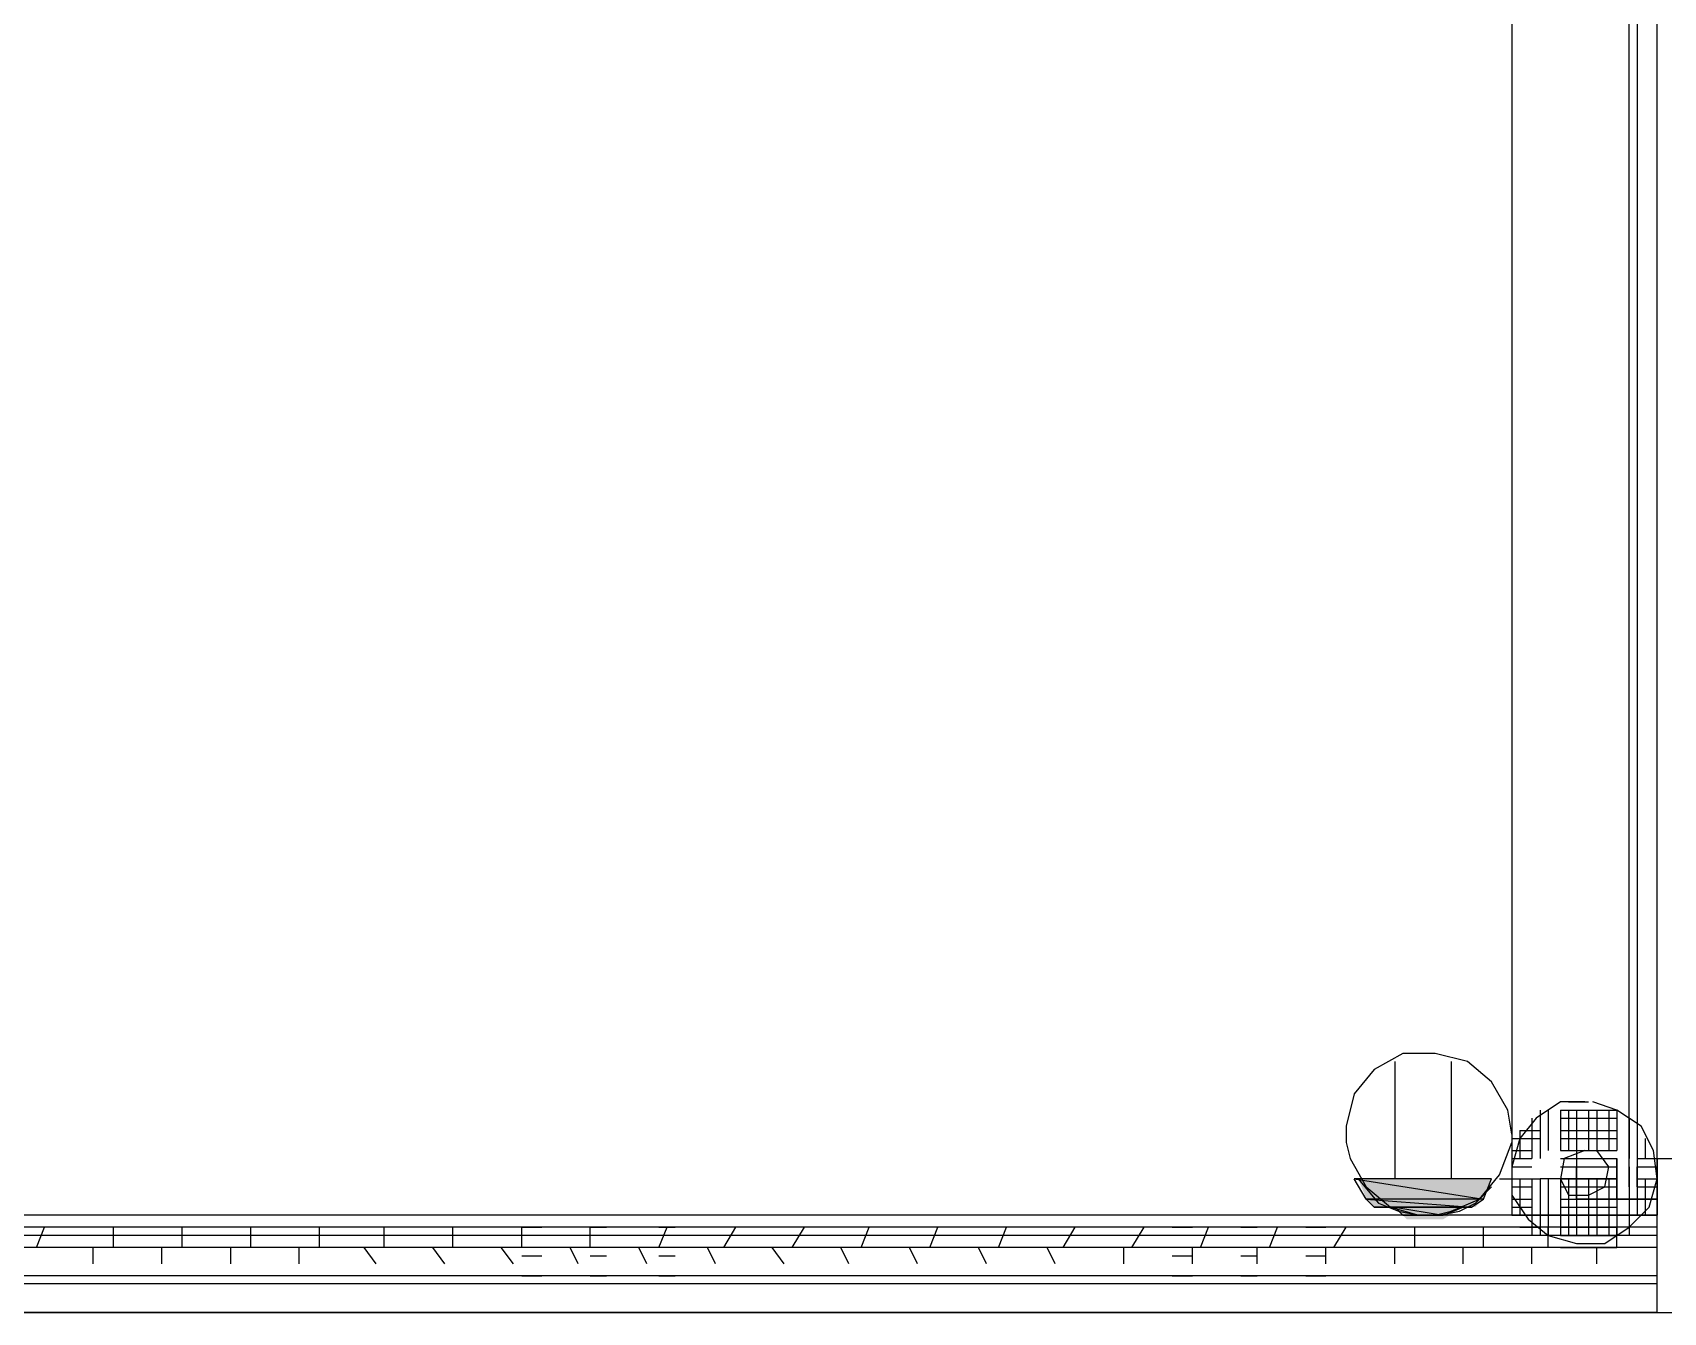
# Model space of a CAD drawing. Header units: millimetres. Extents: x 5 to 415, y 48 to 251.
# Drawn here: x 281.53 to 288.65, y 106.61 to 112.19 of the extents above; entities that cross this region are included whole.
import ezdxf

# ---------------------------------------------------------------- set-up
doc = ezdxf.new("R2010")
doc.units = ezdxf.units.MM
doc.layers.add('H', color=7, linetype='Continuous')
doc.layers.add('P', color=7, linetype='Continuous')

msp = doc.modelspace()

# ---------------------------------------------------------------- hatches: boundary and pattern name
at = {"layer": 'H', "linetype": 'Continuous'}
for points in [[(287.355, 107.103), (287.32, 107.192), (287.902, 107.192), (287.867, 107.103), (287.355, 107.103)], [(287.39, 107.068), (287.355, 107.103), (287.867, 107.103), (287.831, 107.068), (287.39, 107.068)], [(287.532, 107.015), (287.479, 107.068), (287.778, 107.068), (287.69, 107.015), (287.532, 107.015)]]:
    msp.add_hatch(color=256, dxfattribs=at).paths.add_polyline_path(points)

# ---------------------------------------------------------------- linework, layer by layer
at = {"layer": 'P'}
for points in [[(287.99, 114.653), (287.99, 107.033)], [(288.625, 107.033), (288.625, 114.653)], [(288.502, 107.192), (288.502, 114.441)], [(288.537, 114.441), (288.537, 107.192)], [(287.514, 107.738), (287.39, 107.668)], [(287.514, 107.738), (287.39, 107.668)], [(287.479, 107.703), (287.479, 107.192)], [(287.584, 107.738), (287.514, 107.738)], [(287.584, 107.738), (287.514, 107.738)], [(287.655, 107.738), (287.584, 107.738)], [(287.655, 107.738), (287.584, 107.738)], [(287.796, 107.703), (287.655, 107.738)], [(287.796, 107.703), (287.655, 107.738)], [(287.726, 107.703), (287.726, 107.192)], [(287.902, 107.615), (287.796, 107.703)], [(287.902, 107.615), (287.796, 107.703)], [(287.39, 107.668), (287.302, 107.562)], [(287.39, 107.668), (287.302, 107.562)], [(287.973, 107.491), (287.902, 107.615)], [(287.973, 107.491), (287.902, 107.615)], [(287.302, 107.562), (287.267, 107.421)], [(287.302, 107.562), (287.267, 107.421)], [(287.99, 107.386), (287.973, 107.491)], [(287.99, 107.386), (287.973, 107.491)], [(288.202, 107.527), (288.096, 107.456)], [(288.114, 107.491), (288.114, 107.403)], [(288.114, 107.491), (288.114, 107.403)], [(288.149, 107.491), (288.149, 107.403)], [(288.149, 107.491), (288.149, 107.403)], [(288.149, 107.491), (288.149, 107.403)], [(288.149, 107.491), (288.149, 107.403)], [(288.308, 107.527), (288.202, 107.527)], [(288.202, 107.491), (288.272, 107.491)], [(288.202, 107.491), (288.272, 107.491)], [(288.202, 107.491), (288.272, 107.491)], [(288.202, 107.491), (288.272, 107.491)], [(288.202, 107.491), (288.202, 107.403)], [(288.202, 107.491), (288.202, 107.403)], [(288.202, 107.491), (288.202, 107.403)], [(288.202, 107.491), (288.202, 107.403)], [(288.237, 107.527), (288.325, 107.527)], [(288.237, 107.491), (288.237, 107.403)], [(288.237, 107.491), (288.237, 107.403)], [(288.237, 107.491), (288.237, 107.403)], [(288.237, 107.491), (288.237, 107.403)], [(288.272, 107.491), (288.361, 107.491)], [(288.272, 107.491), (288.361, 107.491)], [(288.272, 107.491), (288.361, 107.491)], [(288.272, 107.491), (288.361, 107.491)], [(288.272, 107.491), (288.272, 107.403)], [(288.272, 107.491), (288.272, 107.403)], [(288.272, 107.491), (288.272, 107.403)], [(288.272, 107.491), (288.272, 107.403)], [(288.325, 107.491), (288.325, 107.403)], [(288.325, 107.491), (288.325, 107.403)], [(288.325, 107.491), (288.325, 107.403)], [(288.325, 107.491), (288.325, 107.403)], [(288.449, 107.491), (288.343, 107.527)], [(288.361, 107.491), (288.449, 107.491)], [(288.361, 107.491), (288.449, 107.491)], [(288.361, 107.491), (288.361, 107.403)], [(288.361, 107.491), (288.361, 107.403)], [(288.361, 107.491), (288.361, 107.403)], [(288.361, 107.491), (288.361, 107.403)], [(288.413, 107.491), (288.413, 107.403)], [(288.413, 107.491), (288.413, 107.403)], [(288.413, 107.491), (288.413, 107.403)], [(288.413, 107.491), (288.413, 107.403)], [(288.449, 107.491), (288.449, 107.403)], [(288.449, 107.491), (288.449, 107.403)], [(288.449, 107.491), (288.449, 107.403)], [(288.555, 107.421), (288.449, 107.491)], [(287.267, 107.421), (287.267, 107.35)], [(287.267, 107.421), (287.267, 107.35)], [(288.096, 107.456), (288.025, 107.368)], [(288.025, 107.403), (288.114, 107.403)], [(288.025, 107.403), (288.114, 107.403)], [(288.025, 107.403), (288.114, 107.403)], [(288.025, 107.403), (288.025, 107.315)], [(288.025, 107.403), (288.025, 107.315)], [(288.025, 107.403), (288.025, 107.315)], [(288.078, 107.456), (288.078, 107.368)], [(288.078, 107.456), (288.078, 107.368)], [(288.078, 107.456), (288.078, 107.368)], [(288.078, 107.403), (288.078, 107.315)], [(288.114, 107.456), (288.114, 107.368)], [(288.114, 107.403), (288.114, 107.315)], [(288.114, 107.403), (288.114, 107.315)], [(288.149, 107.403), (288.149, 107.315)], [(288.149, 107.403), (288.149, 107.315)], [(288.149, 107.403), (288.149, 107.315)], [(288.149, 107.403), (288.149, 107.315)], [(288.202, 107.456), (288.272, 107.456)], [(288.202, 107.456), (288.272, 107.456)], [(288.202, 107.456), (288.272, 107.456)], [(288.202, 107.456), (288.272, 107.456)], [(288.202, 107.403), (288.272, 107.403)], [(288.202, 107.403), (288.272, 107.403)], [(288.202, 107.403), (288.272, 107.403)], [(288.202, 107.403), (288.272, 107.403)], [(288.202, 107.403), (288.202, 107.315)], [(288.202, 107.403), (288.202, 107.315)], [(288.202, 107.403), (288.202, 107.315)], [(288.202, 107.403), (288.202, 107.315)], [(288.237, 107.403), (288.237, 107.315)], [(288.237, 107.403), (288.237, 107.315)], [(288.237, 107.403), (288.237, 107.315)], [(288.237, 107.403), (288.237, 107.315)], [(288.272, 107.456), (288.361, 107.456)], [(288.272, 107.456), (288.361, 107.456)], [(288.272, 107.456), (288.361, 107.456)], [(288.272, 107.456), (288.361, 107.456)], [(288.272, 107.403), (288.361, 107.403)], [(288.272, 107.403), (288.361, 107.403)], [(288.272, 107.403), (288.361, 107.403)], [(288.272, 107.403), (288.361, 107.403)], [(288.272, 107.403), (288.272, 107.315)], [(288.272, 107.403), (288.272, 107.315)], [(288.272, 107.403), (288.272, 107.315)], [(288.272, 107.403), (288.272, 107.315)], [(288.325, 107.403), (288.325, 107.315)], [(288.325, 107.403), (288.325, 107.315)], [(288.325, 107.403), (288.325, 107.315)], [(288.325, 107.403), (288.325, 107.315)], [(288.361, 107.456), (288.449, 107.456)], [(288.361, 107.456), (288.449, 107.456)], [(288.361, 107.456), (288.449, 107.456)], [(288.361, 107.456), (288.449, 107.456)], [(288.361, 107.403), (288.449, 107.403)], [(288.361, 107.403), (288.449, 107.403)], [(288.361, 107.403), (288.449, 107.403)], [(288.361, 107.403), (288.449, 107.403)], [(288.361, 107.403), (288.361, 107.315)], [(288.361, 107.403), (288.361, 107.315)], [(288.361, 107.403), (288.361, 107.315)], [(288.361, 107.403), (288.361, 107.315)], [(288.413, 107.403), (288.413, 107.315)], [(288.413, 107.403), (288.413, 107.315)], [(288.413, 107.403), (288.413, 107.315)], [(288.413, 107.403), (288.413, 107.315)], [(288.449, 107.403), (288.449, 107.315)], [(288.449, 107.403), (288.449, 107.315)], [(288.449, 107.403), (288.449, 107.315)], [(288.502, 107.456), (288.502, 107.368)], [(288.502, 107.456), (288.502, 107.368)], [(288.502, 107.456), (288.502, 107.368)], [(288.502, 107.456), (288.502, 107.368)], [(288.537, 107.456), (288.537, 107.368)], [(288.537, 107.403), (288.537, 107.315)], [(288.537, 107.403), (288.537, 107.315)], [(288.537, 107.403), (288.537, 107.315)], [(288.608, 107.315), (288.555, 107.421)], [(287.267, 107.35), (287.285, 107.28)], [(287.267, 107.35), (287.285, 107.28)], [(287.937, 107.209), (287.99, 107.35)], [(287.937, 107.209), (287.99, 107.35)], [(287.99, 107.368), (288.078, 107.368)], [(287.99, 107.368), (288.078, 107.368)], [(287.99, 107.368), (287.99, 107.28)], [(288.025, 107.368), (287.99, 107.244)], [(288.025, 107.368), (288.114, 107.368)], [(288.025, 107.368), (288.114, 107.368)], [(288.025, 107.368), (288.025, 107.28)], [(288.078, 107.368), (288.078, 107.28)], [(288.078, 107.368), (288.078, 107.28)], [(288.078, 107.368), (288.078, 107.28)], [(288.114, 107.368), (288.114, 107.28)], [(288.202, 107.368), (288.272, 107.368)], [(288.202, 107.368), (288.272, 107.368)], [(288.202, 107.368), (288.272, 107.368)], [(288.202, 107.368), (288.272, 107.368)], [(288.272, 107.368), (288.272, 107.033)], [(288.272, 107.368), (288.361, 107.368)], [(288.272, 107.368), (288.361, 107.368)], [(288.272, 107.368), (288.361, 107.368)], [(288.272, 107.368), (288.361, 107.368)], [(288.361, 107.368), (288.449, 107.368)], [(288.361, 107.368), (288.449, 107.368)], [(288.361, 107.368), (288.449, 107.368)], [(288.361, 107.368), (288.449, 107.368)], [(288.502, 107.368), (288.502, 107.28)], [(288.502, 107.368), (288.502, 107.28)], [(288.502, 107.368), (288.502, 107.28)], [(288.502, 107.368), (288.502, 107.28)], [(288.537, 107.368), (288.537, 107.28)], [(288.572, 107.368), (288.572, 107.28)], [(288.572, 107.368), (288.572, 107.28)], [(287.285, 107.28), (287.355, 107.156)], [(287.285, 107.28), (287.355, 107.156)], [(287.99, 107.315), (288.078, 107.315)], [(287.99, 107.315), (288.078, 107.315)], [(287.99, 107.315), (288.078, 107.315)], [(287.99, 107.315), (288.078, 107.315)], [(287.99, 107.28), (288.078, 107.28)], [(287.99, 107.28), (288.078, 107.28)], [(287.99, 107.28), (288.078, 107.28)], [(288.202, 107.315), (288.272, 107.315)], [(288.202, 107.315), (288.272, 107.315)], [(288.202, 107.315), (288.272, 107.315)], [(288.202, 107.315), (288.272, 107.315)], [(288.219, 107.28), (288.202, 107.192)], [(288.202, 107.28), (288.272, 107.28)], [(288.202, 107.28), (288.272, 107.28)], [(288.202, 107.28), (288.272, 107.28)], [(288.308, 107.315), (288.219, 107.28)], [(288.272, 107.315), (288.361, 107.315)], [(288.272, 107.315), (288.361, 107.315)], [(288.272, 107.315), (288.361, 107.315)], [(288.272, 107.315), (288.361, 107.315)], [(288.272, 107.28), (288.361, 107.28)], [(288.272, 107.28), (288.361, 107.28)], [(288.272, 107.28), (288.361, 107.28)], [(288.413, 107.244), (288.361, 107.315)], [(288.361, 107.315), (288.449, 107.315)], [(288.361, 107.315), (288.449, 107.315)], [(288.361, 107.315), (288.449, 107.315)], [(288.361, 107.315), (288.449, 107.315)], [(288.361, 107.28), (288.449, 107.28)], [(288.361, 107.28), (288.449, 107.28)], [(288.361, 107.28), (288.449, 107.28)], [(288.449, 107.103), (288.449, 107.28)], [(288.449, 107.28), (288.449, 107.103)], [(288.537, 107.28), (288.625, 107.28)], [(288.537, 107.28), (288.625, 107.28)], [(288.537, 107.28), (288.625, 107.28)], [(288.625, 107.192), (288.608, 107.315)], [(288.625, 107.28), (288.625, 107.033)], [(288.625, 107.28), (288.872, 107.28)], [(288.625, 107.28), (288.625, 107.103)], [(288.625, 107.103), (288.625, 107.28)], [(287.902, 107.192), (287.302, 107.192)], [(287.302, 107.192), (287.867, 107.103)], [(287.302, 107.192), (287.867, 107.103)], [(287.355, 107.103), (287.302, 107.192)], [(287.902, 107.192), (287.302, 107.192)], [(287.32, 107.192), (287.408, 107.086)], [(287.849, 107.103), (287.937, 107.209)], [(287.849, 107.103), (287.937, 107.209)], [(287.867, 107.103), (287.902, 107.192)], [(287.937, 107.192), (288.025, 107.192)], [(287.937, 107.192), (288.025, 107.192)], [(287.937, 107.192), (288.025, 107.192)], [(287.937, 107.192), (288.025, 107.192)], [(287.99, 107.244), (288.078, 107.244)], [(287.99, 107.244), (288.078, 107.244)], [(287.99, 107.244), (288.078, 107.244)], [(287.99, 107.244), (288.078, 107.244)], [(287.99, 107.244), (287.99, 107.121)], [(287.99, 107.192), (287.99, 107.103)], [(287.99, 107.192), (287.99, 107.103)], [(287.99, 107.192), (287.99, 107.103)], [(288.025, 107.192), (288.114, 107.192)], [(288.025, 107.192), (288.114, 107.192)], [(288.025, 107.192), (288.114, 107.192)], [(288.025, 107.192), (288.114, 107.192)], [(288.025, 107.192), (288.025, 107.103)], [(288.025, 107.192), (288.025, 107.103)], [(288.025, 107.192), (288.025, 107.103)], [(288.025, 107.192), (288.025, 107.103)], [(288.078, 107.192), (288.078, 107.103)], [(288.078, 107.192), (288.078, 107.103)], [(288.078, 107.192), (288.078, 107.103)], [(288.078, 107.192), (288.078, 107.103)], [(288.449, 107.192), (288.114, 107.192)], [(288.114, 107.192), (288.114, 107.103)], [(288.114, 107.192), (288.114, 107.103)], [(288.114, 107.192), (288.114, 107.103)], [(288.149, 107.192), (288.149, 107.103)], [(288.149, 107.192), (288.149, 107.103)], [(288.149, 107.192), (288.149, 107.103)], [(288.149, 107.192), (288.149, 107.103)], [(288.202, 107.244), (288.272, 107.244)], [(288.202, 107.244), (288.272, 107.244)], [(288.202, 107.244), (288.272, 107.244)], [(288.202, 107.244), (288.272, 107.244)], [(288.202, 107.192), (288.237, 107.121)], [(288.202, 107.192), (288.272, 107.192)], [(288.202, 107.192), (288.272, 107.192)], [(288.202, 107.192), (288.272, 107.192)], [(288.202, 107.192), (288.272, 107.192)], [(288.202, 107.192), (288.202, 107.103)], [(288.202, 107.192), (288.202, 107.103)], [(288.202, 107.192), (288.202, 107.103)], [(288.202, 107.192), (288.202, 107.103)], [(288.237, 107.192), (288.237, 107.103)], [(288.237, 107.192), (288.237, 107.103)], [(288.237, 107.192), (288.237, 107.103)], [(288.237, 107.192), (288.237, 107.103)], [(288.272, 107.244), (288.361, 107.244)], [(288.272, 107.244), (288.361, 107.244)], [(288.272, 107.244), (288.361, 107.244)], [(288.272, 107.244), (288.361, 107.244)], [(288.272, 107.103), (288.272, 107.244)], [(288.272, 107.244), (288.449, 107.244)], [(288.272, 107.192), (288.361, 107.192)], [(288.272, 107.192), (288.361, 107.192)], [(288.272, 107.192), (288.361, 107.192)], [(288.272, 107.192), (288.361, 107.192)], [(288.272, 107.192), (288.272, 107.103)], [(288.272, 107.192), (288.272, 107.103)], [(288.272, 107.192), (288.272, 107.103)], [(288.272, 107.192), (288.272, 107.103)], [(288.325, 107.192), (288.325, 107.103)], [(288.325, 107.192), (288.325, 107.103)], [(288.325, 107.192), (288.325, 107.103)], [(288.325, 107.192), (288.325, 107.103)], [(288.361, 107.244), (288.449, 107.244)], [(288.361, 107.244), (288.449, 107.244)], [(288.361, 107.244), (288.449, 107.244)], [(288.361, 107.244), (288.449, 107.244)], [(288.361, 107.192), (288.449, 107.192)], [(288.361, 107.192), (288.449, 107.192)], [(288.361, 107.192), (288.449, 107.192)], [(288.361, 107.192), (288.449, 107.192)], [(288.361, 107.192), (288.361, 107.103)], [(288.361, 107.192), (288.361, 107.103)], [(288.361, 107.192), (288.361, 107.103)], [(288.361, 107.192), (288.361, 107.103)], [(288.396, 107.156), (288.413, 107.244)], [(288.413, 107.192), (288.413, 107.103)], [(288.413, 107.192), (288.413, 107.103)], [(288.413, 107.192), (288.413, 107.103)], [(288.413, 107.192), (288.413, 107.103)], [(288.449, 107.103), (288.449, 107.244)], [(288.449, 107.244), (288.449, 107.103)], [(288.449, 107.103), (288.449, 107.244)], [(288.449, 107.192), (288.449, 107.103)], [(288.449, 107.192), (288.449, 107.103)], [(288.449, 107.192), (288.449, 107.103)], [(288.502, 107.156), (288.502, 107.244)], [(288.502, 107.244), (288.502, 107.156)], [(288.502, 107.192), (288.502, 107.103)], [(288.502, 107.192), (288.502, 107.103)], [(288.502, 107.192), (288.502, 107.103)], [(288.502, 107.192), (288.502, 107.103)], [(288.537, 107.244), (288.625, 107.244)], [(288.537, 107.244), (288.625, 107.244)], [(288.537, 107.244), (288.625, 107.244)], [(288.537, 107.244), (288.625, 107.244)], [(288.537, 107.244), (288.625, 107.244)], [(288.537, 107.244), (288.537, 107.156)], [(288.537, 107.156), (288.537, 107.244)], [(288.537, 107.192), (288.625, 107.192)], [(288.537, 107.192), (288.625, 107.192)], [(288.537, 107.192), (288.625, 107.192)], [(288.537, 107.192), (288.625, 107.192)], [(288.537, 107.192), (288.537, 107.103)], [(288.537, 107.192), (288.537, 107.103)], [(288.537, 107.192), (288.537, 107.103)], [(288.537, 107.192), (288.537, 107.103)], [(288.572, 107.192), (288.572, 107.103)], [(288.572, 107.192), (288.572, 107.103)], [(288.572, 107.192), (288.572, 107.103)], [(288.572, 107.192), (288.572, 107.103)], [(288.59, 107.068), (288.625, 107.192)], [(288.625, 107.103), (288.625, 107.244)], [(288.625, 107.244), (288.625, 107.103)], [(288.625, 107.244), (288.625, 107.103)], [(288.625, 107.192), (288.625, 107.103)], [(287.355, 107.156), (287.461, 107.068)], [(287.355, 107.156), (287.461, 107.068)], [(287.831, 107.086), (287.902, 107.156)], [(287.99, 107.156), (288.078, 107.156)], [(287.99, 107.156), (288.078, 107.156)], [(287.99, 107.156), (288.078, 107.156)], [(287.99, 107.156), (288.078, 107.156)], [(287.99, 107.121), (288.061, 107.015)], [(288.202, 107.156), (288.272, 107.156)], [(288.202, 107.156), (288.272, 107.156)], [(288.202, 107.156), (288.272, 107.156)], [(288.202, 107.156), (288.272, 107.156)], [(288.237, 107.121), (288.325, 107.121)], [(288.272, 107.156), (288.361, 107.156)], [(288.272, 107.156), (288.361, 107.156)], [(288.272, 107.156), (288.361, 107.156)], [(288.272, 107.156), (288.361, 107.156)], [(288.325, 107.121), (288.396, 107.156)], [(288.361, 107.156), (288.449, 107.156)], [(288.361, 107.156), (288.449, 107.156)], [(288.361, 107.156), (288.449, 107.156)], [(288.361, 107.156), (288.449, 107.156)], [(288.537, 107.156), (288.625, 107.156)], [(288.537, 107.156), (288.625, 107.156)], [(288.537, 107.156), (288.625, 107.156)], [(288.537, 107.156), (288.625, 107.156)], [(287.867, 107.103), (287.355, 107.103)], [(287.867, 107.103), (287.355, 107.103)], [(287.355, 107.103), (287.814, 107.068)], [(287.355, 107.103), (287.814, 107.068)], [(287.39, 107.068), (287.355, 107.103)], [(287.814, 107.068), (287.39, 107.068)], [(287.814, 107.068), (287.39, 107.068)], [(287.39, 107.068), (287.778, 107.068)], [(287.39, 107.068), (287.778, 107.068)], [(287.479, 107.068), (287.39, 107.068)], [(287.408, 107.086), (287.496, 107.05)], [(287.461, 107.068), (287.584, 107.033)], [(287.461, 107.068), (287.584, 107.033)], [(287.778, 107.068), (287.479, 107.068)], [(287.778, 107.068), (287.479, 107.068)], [(287.479, 107.068), (287.69, 107.033)], [(287.479, 107.068), (287.69, 107.033)], [(287.514, 107.033), (287.479, 107.068)], [(287.496, 107.05), (287.584, 107.033)], [(287.655, 107.033), (287.726, 107.05)], [(287.655, 107.033), (287.726, 107.05)], [(287.673, 107.033), (287.761, 107.05)], [(287.69, 107.033), (287.778, 107.068)], [(287.726, 107.05), (287.849, 107.103)], [(287.726, 107.05), (287.849, 107.103)], [(287.761, 107.05), (287.831, 107.086)], [(287.778, 107.068), (287.814, 107.068)], [(287.814, 107.068), (287.867, 107.103)], [(287.99, 107.103), (288.078, 107.103)], [(287.99, 107.103), (288.078, 107.103)], [(287.99, 107.103), (288.078, 107.103)], [(287.99, 107.103), (288.078, 107.103)], [(287.99, 107.103), (287.99, 107.033)], [(287.99, 107.068), (288.078, 107.068)], [(287.99, 107.068), (288.078, 107.068)], [(287.99, 107.068), (288.078, 107.068)], [(287.99, 107.068), (288.078, 107.068)], [(288.025, 107.103), (288.025, 107.033)], [(288.025, 107.103), (288.025, 107.033)], [(288.025, 107.103), (288.025, 107.033)], [(288.025, 107.103), (288.025, 107.033)], [(288.078, 107.103), (288.078, 107.033)], [(288.078, 107.103), (288.078, 107.033)], [(288.078, 107.103), (288.078, 107.033)], [(288.078, 107.103), (288.078, 107.033)], [(288.114, 107.103), (288.114, 107.033)], [(288.114, 107.103), (288.114, 107.033)], [(288.114, 107.103), (288.114, 107.033)], [(288.149, 107.103), (288.149, 107.033)], [(288.149, 107.103), (288.149, 107.033)], [(288.149, 107.103), (288.149, 107.033)], [(288.149, 107.103), (288.149, 107.033)], [(288.202, 107.103), (288.272, 107.103)], [(288.202, 107.103), (288.272, 107.103)], [(288.202, 107.103), (288.272, 107.103)], [(288.202, 107.103), (288.272, 107.103)], [(288.202, 107.103), (288.202, 107.033)], [(288.202, 107.103), (288.202, 107.033)], [(288.202, 107.103), (288.202, 107.033)], [(288.202, 107.103), (288.202, 107.033)], [(288.202, 107.068), (288.272, 107.068)], [(288.202, 107.068), (288.272, 107.068)], [(288.202, 107.068), (288.272, 107.068)], [(288.202, 107.068), (288.272, 107.068)], [(288.237, 107.103), (288.237, 107.033)], [(288.237, 107.103), (288.237, 107.033)], [(288.237, 107.103), (288.237, 107.033)], [(288.237, 107.103), (288.237, 107.033)], [(288.272, 107.103), (288.361, 107.103)], [(288.272, 107.103), (288.361, 107.103)], [(288.272, 107.103), (288.361, 107.103)], [(288.272, 107.103), (288.361, 107.103)], [(288.272, 107.103), (288.272, 107.033)], [(288.272, 107.103), (288.272, 107.033)], [(288.272, 107.103), (288.272, 107.033)], [(288.272, 107.103), (288.272, 107.033)], [(288.449, 107.103), (288.272, 107.103)], [(288.272, 107.068), (288.361, 107.068)], [(288.272, 107.068), (288.361, 107.068)], [(288.272, 107.068), (288.361, 107.068)], [(288.272, 107.068), (288.361, 107.068)], [(288.325, 107.103), (288.325, 107.033)], [(288.325, 107.103), (288.325, 107.033)], [(288.325, 107.103), (288.325, 107.033)], [(288.325, 107.103), (288.325, 107.033)], [(288.361, 107.103), (288.449, 107.103)], [(288.361, 107.103), (288.449, 107.103)], [(288.361, 107.103), (288.449, 107.103)], [(288.361, 107.103), (288.449, 107.103)], [(288.361, 107.103), (288.361, 107.033)], [(288.361, 107.103), (288.361, 107.033)], [(288.361, 107.103), (288.361, 107.033)], [(288.361, 107.103), (288.361, 107.033)], [(288.361, 107.068), (288.449, 107.068)], [(288.361, 107.068), (288.449, 107.068)], [(288.361, 107.068), (288.449, 107.068)], [(288.361, 107.068), (288.449, 107.068)], [(288.413, 107.103), (288.413, 107.033)], [(288.413, 107.103), (288.413, 107.033)], [(288.413, 107.103), (288.413, 107.033)], [(288.413, 107.103), (288.413, 107.033)], [(288.449, 107.103), (288.449, 107.033)], [(288.449, 107.103), (288.449, 107.033)], [(288.449, 107.103), (288.449, 107.033)], [(288.625, 107.103), (288.449, 107.103)], [(288.449, 107.103), (288.625, 107.103)], [(288.625, 107.103), (288.449, 107.103)], [(288.502, 107.103), (288.502, 107.033)], [(288.502, 107.103), (288.502, 107.033)], [(288.502, 107.103), (288.502, 107.033)], [(288.502, 107.103), (288.502, 107.033)], [(288.502, 106.98), (288.59, 107.068)], [(288.537, 107.103), (288.625, 107.103)], [(288.537, 107.103), (288.625, 107.103)], [(288.537, 107.103), (288.537, 107.033)], [(288.537, 107.103), (288.537, 107.033)], [(288.537, 107.103), (288.537, 107.033)], [(288.537, 107.103), (288.537, 107.033)], [(288.572, 107.103), (288.572, 107.033)], [(288.572, 107.103), (288.572, 107.033)], [(288.625, 107.033), (265.765, 107.033)], [(288.625, 106.98), (265.765, 106.98)], [(288.625, 106.98), (265.765, 106.98)], [(281.552, 106.892), (281.587, 106.98)], [(281.887, 106.892), (281.887, 106.98)], [(282.187, 106.892), (282.187, 106.98)], [(282.487, 106.892), (282.487, 106.98)], [(282.787, 106.892), (282.787, 106.98)], [(283.069, 106.892), (283.069, 106.98)], [(283.369, 106.892), (283.369, 106.98)], [(283.669, 106.98), (283.757, 106.98)], [(283.669, 106.892), (283.669, 106.98)], [(283.968, 106.98), (284.039, 106.98)], [(283.968, 106.892), (283.968, 106.98)], [(284.268, 106.98), (284.339, 106.98)], [(284.268, 106.892), (284.304, 106.98)], [(284.551, 106.892), (284.603, 106.98)], [(284.85, 106.892), (284.903, 106.98)], [(285.15, 106.892), (285.186, 106.98)], [(285.45, 106.892), (285.485, 106.98)], [(285.75, 106.892), (285.785, 106.98)], [(286.032, 106.892), (286.085, 106.98)], [(286.332, 106.892), (286.385, 106.98)], [(286.508, 106.98), (286.597, 106.98)], [(286.632, 106.892), (286.667, 106.98)], [(286.808, 106.98), (286.879, 106.98)], [(286.932, 106.892), (286.967, 106.98)], [(287.091, 106.98), (287.179, 106.98)], [(287.214, 106.892), (287.267, 106.98)], [(287.69, 107.033), (287.514, 107.033)], [(287.69, 107.033), (287.514, 107.033)], [(287.514, 107.033), (287.655, 107.033)], [(287.514, 107.033), (287.655, 107.033)], [(287.567, 107.033), (287.514, 107.033)], [(287.655, 107.033), (287.567, 107.033)], [(287.567, 106.892), (287.567, 106.98)], [(287.584, 107.033), (287.655, 107.033)], [(287.584, 107.033), (287.655, 107.033)], [(287.584, 107.033), (287.673, 107.033)], [(287.655, 107.033), (287.69, 107.033)], [(287.867, 106.892), (287.867, 106.98)], [(287.99, 107.033), (288.078, 107.033)], [(287.99, 107.033), (288.625, 107.033)], [(288.025, 107.033), (288.114, 107.033)], [(288.025, 107.033), (288.114, 107.033)], [(288.025, 107.033), (288.114, 107.033)], [(288.025, 106.98), (288.114, 106.98)], [(288.025, 106.98), (288.114, 106.98)], [(288.061, 107.015), (288.149, 106.945)], [(288.078, 107.033), (288.078, 106.945)], [(288.078, 107.033), (288.078, 106.945)], [(288.078, 107.033), (288.078, 106.945)], [(288.114, 107.033), (288.114, 106.945)], [(288.114, 107.033), (288.114, 106.945)], [(288.114, 107.033), (288.114, 106.945)], [(288.149, 107.033), (288.149, 106.945)], [(288.149, 107.033), (288.149, 106.945)], [(288.149, 107.033), (288.149, 106.945)], [(288.149, 107.033), (288.149, 106.945)], [(288.149, 106.892), (288.149, 106.98)], [(288.202, 107.033), (288.272, 107.033)], [(288.202, 107.033), (288.272, 107.033)], [(288.202, 107.033), (288.272, 107.033)], [(288.202, 107.033), (288.272, 107.033)], [(288.202, 107.033), (288.202, 106.945)], [(288.202, 107.033), (288.202, 106.945)], [(288.202, 107.033), (288.202, 106.945)], [(288.202, 107.033), (288.202, 106.945)], [(288.202, 106.98), (288.272, 106.98)], [(288.202, 106.98), (288.272, 106.98)], [(288.202, 106.98), (288.272, 106.98)], [(288.202, 106.98), (288.272, 106.98)], [(288.237, 107.033), (288.237, 106.945)], [(288.237, 107.033), (288.237, 106.945)], [(288.237, 107.033), (288.237, 106.945)], [(288.237, 107.033), (288.237, 106.945)], [(288.272, 107.033), (288.361, 107.033)], [(288.272, 107.033), (288.361, 107.033)], [(288.272, 107.033), (288.361, 107.033)], [(288.272, 107.033), (288.361, 107.033)], [(288.272, 107.033), (288.272, 106.945)], [(288.272, 107.033), (288.272, 106.945)], [(288.272, 107.033), (288.272, 106.945)], [(288.272, 107.033), (288.272, 106.945)], [(288.272, 106.98), (288.361, 106.98)], [(288.272, 106.98), (288.361, 106.98)], [(288.272, 106.98), (288.361, 106.98)], [(288.272, 106.98), (288.361, 106.98)], [(288.325, 107.033), (288.325, 106.945)], [(288.325, 107.033), (288.325, 106.945)], [(288.325, 107.033), (288.325, 106.945)], [(288.325, 107.033), (288.325, 106.945)], [(288.361, 107.033), (288.449, 107.033)], [(288.361, 107.033), (288.449, 107.033)], [(288.361, 107.033), (288.449, 107.033)], [(288.361, 107.033), (288.449, 107.033)], [(288.361, 107.033), (288.361, 106.945)], [(288.361, 107.033), (288.361, 106.945)], [(288.361, 107.033), (288.361, 106.945)], [(288.361, 107.033), (288.361, 106.945)], [(288.361, 106.98), (288.449, 106.98)], [(288.361, 106.98), (288.449, 106.98)], [(288.361, 106.98), (288.449, 106.98)], [(288.361, 106.98), (288.449, 106.98)], [(288.396, 106.909), (288.502, 106.98)], [(288.413, 107.033), (288.413, 106.945)], [(288.413, 107.033), (288.413, 106.945)], [(288.413, 107.033), (288.413, 106.945)], [(288.413, 107.033), (288.413, 106.945)], [(288.449, 107.033), (288.449, 106.945)], [(288.449, 107.033), (288.449, 106.945)], [(288.449, 107.033), (288.449, 106.945)], [(288.449, 106.892), (288.449, 106.98)], [(288.502, 107.033), (288.502, 106.945)], [(288.502, 107.033), (288.502, 106.945)], [(288.502, 107.033), (288.502, 106.945)], [(288.502, 107.033), (288.502, 106.945)], [(288.625, 106.609), (288.625, 107.033)], [(288.625, 106.945), (265.765, 106.945)], [(288.149, 106.945), (288.272, 106.909)], [(288.202, 106.945), (288.272, 106.945)], [(288.202, 106.945), (288.272, 106.945)], [(288.202, 106.945), (288.272, 106.945)], [(288.272, 106.945), (288.361, 106.945)], [(288.272, 106.945), (288.361, 106.945)], [(288.272, 106.945), (288.361, 106.945)], [(288.272, 106.909), (288.396, 106.909)], [(288.361, 106.945), (288.449, 106.945)], [(288.361, 106.945), (288.449, 106.945)], [(288.361, 106.945), (288.449, 106.945)], [(288.625, 106.892), (265.765, 106.892)], [(281.799, 106.821), (281.799, 106.892)], [(282.099, 106.821), (282.099, 106.892)], [(282.399, 106.821), (282.399, 106.892)], [(282.698, 106.821), (282.698, 106.892)], [(283.034, 106.821), (282.981, 106.892)], [(283.333, 106.821), (283.281, 106.892)], [(283.633, 106.821), (283.58, 106.892)], [(283.669, 106.856), (283.757, 106.856)], [(283.916, 106.821), (283.88, 106.892)], [(283.968, 106.856), (284.039, 106.856)], [(284.215, 106.821), (284.18, 106.892)], [(284.268, 106.856), (284.339, 106.856)], [(284.515, 106.821), (284.48, 106.892)], [(284.815, 106.821), (284.762, 106.892)], [(285.097, 106.821), (285.062, 106.892)], [(285.397, 106.821), (285.362, 106.892)], [(285.697, 106.821), (285.662, 106.892)], [(285.997, 106.821), (285.962, 106.892)], [(286.297, 106.821), (286.297, 106.892)], [(286.508, 106.856), (286.597, 106.856)], [(286.597, 106.821), (286.597, 106.892)], [(286.808, 106.856), (286.879, 106.856)], [(286.879, 106.821), (286.879, 106.892)], [(287.091, 106.856), (287.179, 106.856)], [(287.179, 106.821), (287.179, 106.892)], [(287.479, 106.821), (287.479, 106.892)], [(287.778, 106.821), (287.778, 106.892)], [(288.078, 106.821), (288.078, 106.892)], [(288.202, 106.892), (288.272, 106.892)], [(288.202, 106.892), (288.272, 106.892)], [(288.202, 106.892), (288.272, 106.892)], [(288.202, 106.892), (288.272, 106.892)], [(288.272, 106.892), (288.361, 106.892)], [(288.272, 106.892), (288.361, 106.892)], [(288.272, 106.892), (288.361, 106.892)], [(288.272, 106.892), (288.361, 106.892)], [(288.361, 106.892), (288.449, 106.892)], [(288.361, 106.821), (288.361, 106.892)], [(288.625, 106.768), (265.765, 106.768)], [(283.669, 106.768), (283.757, 106.768)], [(283.968, 106.768), (284.039, 106.768)], [(284.268, 106.768), (284.339, 106.768)], [(286.508, 106.768), (286.597, 106.768)], [(286.808, 106.768), (286.879, 106.768)], [(287.091, 106.768), (287.179, 106.768)], [(288.625, 106.733), (265.765, 106.733)], [(265.765, 106.609), (306.617, 106.609)], [(288.625, 106.609), (265.765, 106.609)]]:
    msp.add_lwpolyline(points, dxfattribs=at)

doc.saveas('drawing.dxf')
